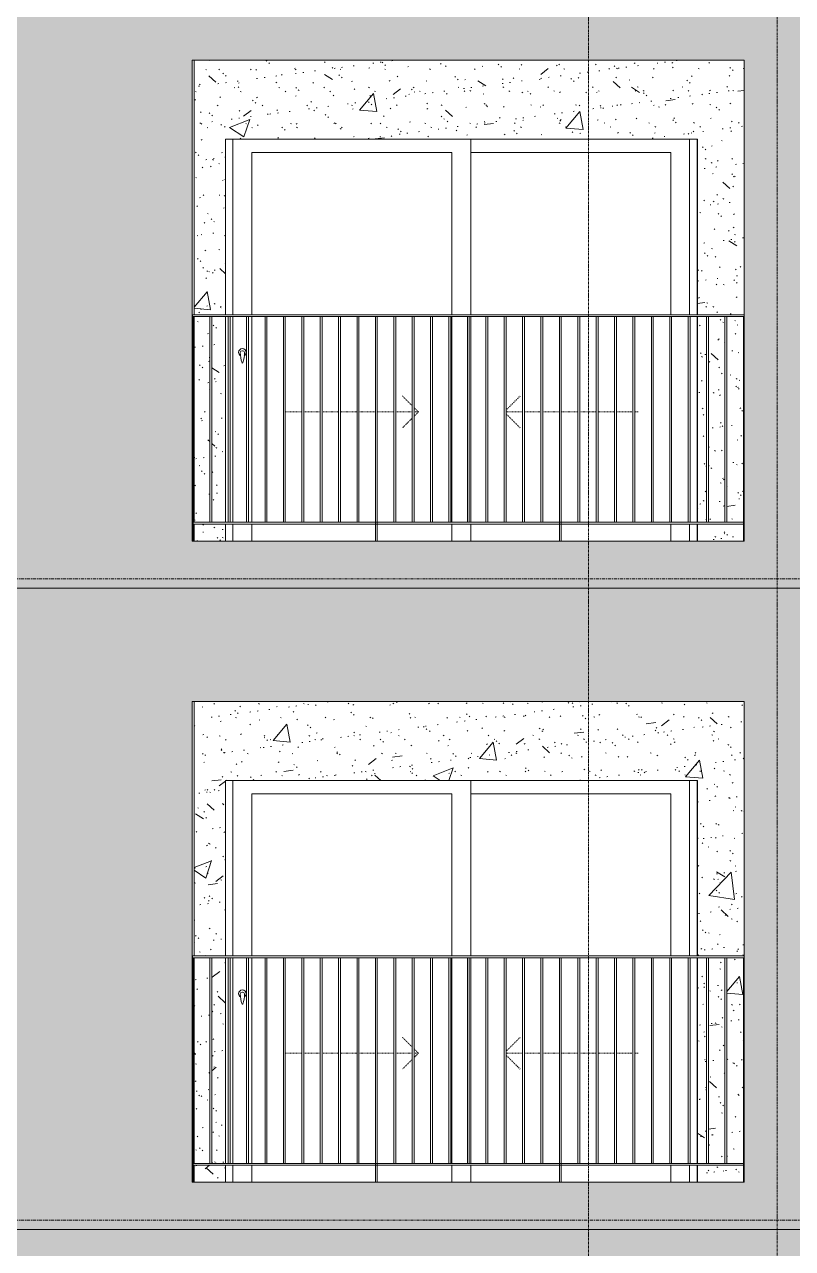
# Model space of a CAD drawing. Header units: millimetres. Extents: x 9199 to 175431, y -4466 to 35300.
# Drawn here: x 21548 to 25617, y 19049 to 25539 of the extents above; entities that cross this region are included whole.
import ezdxf

# ---------------------------------------------------------------- set-up
doc = ezdxf.new("R2010")
doc.units = ezdxf.units.MM
for name, pattern in [('Centre', [31.75, 6.35, -4.7625, 15.875, -4.7625]), ('Dash', [6, 3, -3]), ('Grid Line', [22.225, 12.7, -3.175, 3.175, -3.175])]:
    doc.linetypes.add(name, pattern=pattern)
for name, color, linetype, lineweight in [('0-1', 7, 'Continuous', 5), ('A-DOOR', 31, 'Continuous', 9), ('A-DOOR-FRAM', 31, 'Continuous', 9), ('A-DOOR-HDLN', 31, 'Dash', 18), ('A-FLOR-HRAL', 11, 'Continuous', 9), ('A-FLOR-LEVL-2', 51, 'Centre', 9), ('A-WALL', 113, 'Continuous', 9), ('A-WALL-PATT-1', 9, 'Continuous', 9), ('A-WALL-PATT-2', 111, 'Continuous', 5), ('I-WALL-1', 7, 'Continuous', 9), ('S-GRID-1', 1, 'Grid Line', 9)]:
    doc.layers.add(name, color=color, linetype=linetype, lineweight=lineweight)
pattern_1 = [(50, (51388.9, 1200), (1093.104, -95.634), [114.3, -1257.3]), (355, (51388.9, 1200), (-211.457, 1146.34), [91.44, -1005.84]), (100.451, (51480, 1192), (881.656, 1050.7), [97.14, -1068.54]), (46.184, (51389, 1504.8), (1626.475, -252.257), [171.45, -1885.95]), (96.636, (51524.5, 1483.8), (1424.416, 1484.565), [145.71, -1602.81]), (351.184, (51389, 1504.8), (1424.43, 1484.55), [137.16, -1508.76]), (21, (51541.3, 1428.6), (909.686, -613.59), [114.3, -1257.3]), (326, (51541.3, 1428.6), (370.812, 1105.13), [91.44, -1005.84]), (71.451, (51617.1, 1377.5), (1280.503, 491.528), [97.14, -1068.54]), (37.5, (51388.93, 1200), (18.5313, 507.3303), [50.292, -943.356, 50.292, -970.788, -1009.65]), (37.5, (51388.93, 1200), (18.5313, 507.3303), [-2014.728, 50.292, -959.358]), (7.5, (51388.93, 1200), (400.918, 601.084), [50.292, -531.876, 50.292, -920.496, -384.81]), (7.5, (51388.93, 1200), (400.918, 601.084), [-1552.956, 50.292, -334.518]), (327.5, (51049.1, 1200), (813.545, -34.3737), [50.292, -330.708, 50.292, -1138.428, -1577.34]), (327.5, (51049.1, 1200), (813.545, -34.3737), [-1569.72, 50.292, -1527.048]), (317.5, (50896.7, 1200), (888.775, 152.56), [50.292, -445.008, 50.292, -739.14, -1120.14]), (317.5, (50896.7, 1200), (888.775, 152.56), [-1284.732, 50.292, -1069.848])]
pattern_2 = [(37.5, (51388.93, 1200), (-4.79953, 146.8239), [5.029, -110.795, 5.029, -124.511, -123.825]), (37.5, (51388.93, 1200), (-4.79953, 146.8239), [-245.364, 5.029, -118.796]), (7.5, (51388.93, 1200), (134.8574, 215.0472), [5.029, -57.455, 5.029, -99.365, -40.005]), (7.5, (51388.93, 1200), (134.8574, 215.0472), [-166.878, 5.029, -34.976]), (327.5, (51295.21, 1200), (237.29776, 0.4316), [5.029, -33.071, 5.029, -132.131, -179.07]), (327.5, (51295.21, 1200), (237.29776, 0.4316), [-175.26, 5.029, -174.041]), (317.5, (51295.2, 1200), (229.0671, 66.8792), [5.029, -14.021, 5.029, -84.887, -102.87]), (317.5, (51295.2, 1200), (229.0671, 66.8792), [-108.966, 5.029, -97.841])]

# ---------------------------------------------------------------- blocks, each defined once
blk = doc.blocks.new('NCV_TKTC_TANG 6 - 8_rvt-1-TKCS_MẶT ĐỨNG HƯỚNG ĐÔNG')
at = {"layer": 'A-WALL-PATT-1'}
h = blk.add_hatch(dxfattribs=at)
h.set_pattern_fill('FP_2', color=256, style=0, pattern_type=2)
h.set_pattern_definition(pattern_1)
h.paths.add_polyline_path([(25356.9, 22800), (25356.9, 22890), (25113.5, 22890), (25113.5, 22800)])
h.paths.add_polyline_path([(22457.9, 22800), (22613.5, 22800), (22613.5, 22890), (22446.9, 22890), (22446.9, 22800)])
h.paths.add_polyline_path([(22613.5, 22900), (22613.5, 23990), (22539.8, 23990), (22539.8, 22900)])
h.paths.add_polyline_path([(25172, 22900), (25259.5, 22900), (25259.5, 23990), (25172, 23990), (25172, 22935.7)])
h.paths.add_polyline_path([(25113.5, 22900), (25162, 22900), (25162, 23990), (25113.5, 23990), (25113.5, 22977.4)])
h.paths.add_polyline_path([(22529.8, 22900), (22529.8, 23990), (22446.9, 23990), (22446.9, 22900), (22518.8, 22900)])
h.paths.add_polyline_path([(25269.5, 22900), (25356.9, 22900), (25356.9, 23990), (25269.5, 23990), (25269.5, 23295.5)])
h.paths.add_polyline_path([(25361.9, 24000), (25361.9, 25350), (22446.9, 25350), (22446.9, 24000), (22613.5, 24000), (22613.5, 24930), (25113.5, 24930), (25113.5, 24000), (25245.5, 24000)])
h = blk.add_hatch(dxfattribs=at)
h.set_pattern_fill('FP_3', color=256, style=0, pattern_type=2)
h.set_pattern_definition(pattern_2)
h.paths.add_polyline_path([(25356.9, 22800), (25356.9, 22890), (25113.5, 22890), (25113.5, 22800)])
h.paths.add_polyline_path([(22457.9, 22800), (22613.5, 22800), (22613.5, 22890), (22446.9, 22890), (22446.9, 22800)])
h.paths.add_polyline_path([(22613.5, 22900), (22613.5, 23990), (22539.8, 23990), (22539.8, 22900)])
h.paths.add_polyline_path([(25172, 22900), (25259.5, 22900), (25259.5, 23990), (25172, 23990), (25172, 22935.7)])
h.paths.add_polyline_path([(25113.5, 22900), (25162, 22900), (25162, 23990), (25113.5, 23990), (25113.5, 22977.4)])
h.paths.add_polyline_path([(22529.8, 22900), (22529.8, 23990), (22446.9, 23990), (22446.9, 22900), (22518.8, 22900)])
h.paths.add_polyline_path([(25269.5, 22900), (25356.9, 22900), (25356.9, 23990), (25269.5, 23990), (25269.5, 23295.5)])
h.paths.add_polyline_path([(25361.9, 24000), (25361.9, 25350), (22446.9, 25350), (22446.9, 24000), (22613.5, 24000), (22613.5, 24930), (25113.5, 24930), (25113.5, 24000), (25245.5, 24000)])
at = {"layer": 'I-WALL-1'}
for p, q in [((22446.9, 25350), (22446.9, 24000)), ((22613.5, 24000), (22613.5, 24930)), ((22613.5, 24930), (25113.5, 24930)), ((25113.5, 24930), (25113.5, 24000)), ((22446.9, 23990), (22446.9, 22900)), ((22613.5, 22900), (22613.5, 23990)), ((25113.5, 23990), (25113.5, 22900)), ((22446.9, 22890), (22446.9, 22800)), ((22613.5, 22800), (22613.5, 22890)), ((25113.5, 22890), (25113.5, 22800))]:
    blk.add_line(p, q, dxfattribs=at)
blk = doc.blocks.new('NCV_TKTC_TANG 6 - 8_rvt-3-TKCS_MẶT ĐỨNG HƯỚNG ĐÔNG')
at = {"layer": 'A-WALL-PATT-1'}
h = blk.add_hatch(dxfattribs=at)
h.set_pattern_fill('FP_2', color=256, style=0, pattern_type=2)
h.set_pattern_definition(pattern_1)
h.paths.add_polyline_path([(25356.9, 19400), (25356.9, 19490), (25113.5, 19490), (25113.5, 19400)])
h.paths.add_polyline_path([(22446.9, 19400), (22613.5, 19400), (22613.5, 19490), (22446.9, 19490), (22446.9, 19412.2)])
h.paths.add_polyline_path([(25259.5, 19500), (25259.5, 20590), (25172, 20590), (25172, 19500), (25221.9, 19500)])
h.paths.add_polyline_path([(22539.8, 19500), (22613.5, 19500), (22613.5, 20590), (22539.8, 20590), (22539.8, 19525.8)])
h.paths.add_polyline_path([(25269.5, 19500), (25356.9, 19500), (25356.9, 20590), (25269.5, 20590), (25269.5, 20049.5)])
h.paths.add_polyline_path([(22529.8, 19500), (22529.8, 20590), (22446.9, 20590), (22446.9, 19500), (22518.8, 19500)])
h.paths.add_polyline_path([(25113.5, 19500), (25162, 19500), (25162, 20590), (25113.5, 20590), (25113.5, 19577.4)])
h.paths.add_polyline_path([(22545.6, 20600), (22613.5, 20600), (22613.5, 21530), (25113.5, 21530), (25113.5, 20600), (25361.9, 20600), (25361.9, 21950), (22446.9, 21950), (22446.9, 20600)])
h = blk.add_hatch(dxfattribs=at)
h.set_pattern_fill('FP_3', color=256, style=0, pattern_type=2)
h.set_pattern_definition(pattern_2)
h.paths.add_polyline_path([(25356.9, 19400), (25356.9, 19490), (25113.5, 19490), (25113.5, 19400)])
h.paths.add_polyline_path([(22446.9, 19400), (22613.5, 19400), (22613.5, 19490), (22446.9, 19490), (22446.9, 19412.2)])
h.paths.add_polyline_path([(25259.5, 19500), (25259.5, 20590), (25172, 20590), (25172, 19500), (25221.9, 19500)])
h.paths.add_polyline_path([(22539.8, 19500), (22613.5, 19500), (22613.5, 20590), (22539.8, 20590), (22539.8, 19525.8)])
h.paths.add_polyline_path([(25269.5, 19500), (25356.9, 19500), (25356.9, 20590), (25269.5, 20590), (25269.5, 20049.5)])
h.paths.add_polyline_path([(22529.8, 19500), (22529.8, 20590), (22446.9, 20590), (22446.9, 19500), (22518.8, 19500)])
h.paths.add_polyline_path([(25113.5, 19500), (25162, 19500), (25162, 20590), (25113.5, 20590), (25113.5, 19577.4)])
h.paths.add_polyline_path([(22545.6, 20600), (22613.5, 20600), (22613.5, 21530), (25113.5, 21530), (25113.5, 20600), (25361.9, 20600), (25361.9, 21950), (22446.9, 21950), (22446.9, 20600)])
at = {"layer": 'I-WALL-1'}
for p, q in [((22446.9, 21950), (22446.9, 20600)), ((22613.5, 20600), (22613.5, 21530)), ((22613.5, 21530), (25113.5, 21530)), ((25113.5, 21530), (25113.5, 20600)), ((22446.9, 20590), (22446.9, 19500)), ((22613.5, 19500), (22613.5, 20590)), ((25113.5, 20590), (25113.5, 19500)), ((22446.9, 19490), (22446.9, 19400)), ((22613.5, 19400), (22613.5, 19490)), ((25113.5, 19490), (25113.5, 19400))]:
    blk.add_line(p, q, dxfattribs=at)
blk = doc.blocks.new('Railing - 10mm-1251313-TKCS_MẶT ĐỨNG HƯỚNG ĐÔNG')
at = {"layer": 'A-FLOR-HRAL'}
for p, q in [((70204.4, 2500), (70204.4, 3590)), ((70214.4, 2500), (70214.4, 3590))]:
    blk.add_line(p, q, dxfattribs=at)
blk = doc.blocks.new('Railing - 50 x 10mm-V52-TKCS_MẶT ĐỨNG HƯỚNG ĐÔNG')
at = {"layer": 'A-FLOR-HRAL'}
for p, q in [((71081.4, 6990), (71091.4, 6990)), ((71081.4, 5800), (71081.4, 6990)), ((71091.4, 5800), (71091.4, 6990))]:
    blk.add_line(p, q, dxfattribs=at)
blk = doc.blocks.new('Railing - 50 x 10mm-V59-TKCS_MẶT ĐỨNG HƯỚNG ĐÔNG')
at = {"layer": 'A-FLOR-HRAL'}
for p in [(22436.9, 6990), (22442.4, 5800)]:
    blk.add_line(p, (22442.4, 6990), dxfattribs=at)
blk = doc.blocks.new('Railing - 50 x 10mm-V58-TKCS_MẶT ĐỨNG HƯỚNG ĐÔNG')
at = {"layer": 'A-FLOR-HRAL'}
for p, q in [((33481.9, 6990), (33486.9, 6990)), ((33481.9, 5800), (33481.9, 6990))]:
    blk.add_line(p, q, dxfattribs=at)
blk = doc.blocks.new('Railing - Railing-3822190-TKCS_MẶT ĐỨNG HƯỚNG ĐÔNG')
at = {"layer": 'A-FLOR-HRAL'}
for p, q in [((22437.4, 19490), (22437.4, 19500)), ((22437.4, 19500), (25361.9, 19500)), ((25361.9, 19490), (22437.4, 19490))]:
    blk.add_line(p, q, dxfattribs=at)
for name, p in [('Railing - 50 x 10mm-V59-TKCS_MẶT ĐỨNG HƯỚNG ĐÔNG', (0, 13600)), ('Railing - 10mm-1251313-TKCS_MẶT ĐỨNG HƯỚNG ĐÔNG', (-47674.5, 17000)), ('Railing - 10mm-1251313-TKCS_MẶT ĐỨNG HƯỚNG ĐÔNG', (-47577, 17000)), ('Railing - 10mm-1251313-TKCS_MẶT ĐỨNG HƯỚNG ĐÔNG', (-47479.6, 17000)), ('Railing - 10mm-1251313-TKCS_MẶT ĐỨNG HƯỚNG ĐÔNG', (-47382.1, 17000)), ('Railing - 10mm-1251313-TKCS_MẶT ĐỨNG HƯỚNG ĐÔNG', (-47284.6, 17000)), ('Railing - 10mm-1251313-TKCS_MẶT ĐỨNG HƯỚNG ĐÔNG', (-47187.1, 17000)), ('Railing - 10mm-1251313-TKCS_MẶT ĐỨNG HƯỚNG ĐÔNG', (-47089.6, 17000)), ('Railing - 10mm-1251313-TKCS_MẶT ĐỨNG HƯỚNG ĐÔNG', (-46992.1, 17000)), ('Railing - 10mm-1251313-TKCS_MẶT ĐỨNG HƯỚNG ĐÔNG', (-46894.6, 17000)), ('Railing - 50 x 10mm-V52-TKCS_MẶT ĐỨNG HƯỚNG ĐÔNG', (-47674.2, 13600)), ('Railing - 10mm-1251313-TKCS_MẶT ĐỨNG HƯỚNG ĐÔNG', (-46699.7, 17000)), ('Railing - 10mm-1251313-TKCS_MẶT ĐỨNG HƯỚNG ĐÔNG', (-46602.2, 17000)), ('Railing - 10mm-1251313-TKCS_MẶT ĐỨNG HƯỚNG ĐÔNG', (-46504.7, 17000)), ('Railing - 10mm-1251313-TKCS_MẶT ĐỨNG HƯỚNG ĐÔNG', (-46407.2, 17000)), ('Railing - 10mm-1251313-TKCS_MẶT ĐỨNG HƯỚNG ĐÔNG', (-46309.7, 17000)), ('Railing - 10mm-1251313-TKCS_MẶT ĐỨNG HƯỚNG ĐÔNG', (-46212.2, 17000)), ('Railing - 10mm-1251313-TKCS_MẶT ĐỨNG HƯỚNG ĐÔNG', (-46114.8, 17000)), ('Railing - 10mm-1251313-TKCS_MẶT ĐỨNG HƯỚNG ĐÔNG', (-46017.3, 17000)), ('Railing - 10mm-1251313-TKCS_MẶT ĐỨNG HƯỚNG ĐÔNG', (-45919.8, 17000)), ('Railing - 50 x 10mm-V52-TKCS_MẶT ĐỨNG HƯỚNG ĐÔNG', (-46699.3, 13600)), ('Railing - 10mm-1251313-TKCS_MẶT ĐỨNG HƯỚNG ĐÔNG', (-45724.8, 17000)), ('Railing - 10mm-1251313-TKCS_MẶT ĐỨNG HƯỚNG ĐÔNG', (-45627.3, 17000)), ('Railing - 10mm-1251313-TKCS_MẶT ĐỨNG HƯỚNG ĐÔNG', (-45529.8, 17000)), ('Railing - 10mm-1251313-TKCS_MẶT ĐỨNG HƯỚNG ĐÔNG', (-45432.4, 17000)), ('Railing - 10mm-1251313-TKCS_MẶT ĐỨNG HƯỚNG ĐÔNG', (-45334.9, 17000)), ('Railing - 10mm-1251313-TKCS_MẶT ĐỨNG HƯỚNG ĐÔNG', (-45237.4, 17000)), ('Railing - 10mm-1251313-TKCS_MẶT ĐỨNG HƯỚNG ĐÔNG', (-45139.9, 17000)), ('Railing - 10mm-1251313-TKCS_MẶT ĐỨNG HƯỚNG ĐÔNG', (-45042.4, 17000)), ('Railing - 10mm-1251313-TKCS_MẶT ĐỨNG HƯỚNG ĐÔNG', (-44944.9, 17000)), ('Railing - 50 x 10mm-V58-TKCS_MẶT ĐỨNG HƯỚNG ĐÔNG', (-8125, 13600))]:
    blk.add_blockref(name, p)
blk = doc.blocks.new('Top Rail Type - Top Rail_Internal_-3822193-TKCS_MẶT ĐỨNG HƯỚNG ĐÔNG')
at = {"layer": 'A-FLOR-HRAL'}
for p, q in [((22437.4, 20590), (22437.4, 20600)), ((25361.9, 20600), (22437.4, 20600)), ((22437.4, 20590), (25361.9, 20590))]:
    blk.add_line(p, q, dxfattribs=at)
blk = doc.blocks.new('DEG_02-DEG_03 - DEG_02-2500x2400mm-CỬA ĐI 02 CÁNH TRƯỢT-V66-TKCS_MẶT ĐỨNG HƯỚNG ĐÔNG')
at = {"layer": 'A-DOOR'}
for p, q in [((22652.4, 7000), (22652.4, 7930)), ((23912.4, 7930), (23912.4, 7000)), ((22752.4, 7860), (23812.4, 7860)), ((22752.4, 7860), (22752.4, 7000)), ((23812.4, 7000), (23812.4, 7860)), ((23912.4, 7860), (24972.4, 7860)), ((24972.4, 7000), (24972.4, 7860)), ((22652.4, 5900), (22652.4, 6990)), ((22752.4, 6990), (22752.4, 5900)), ((23812.4, 5900), (23812.4, 6990)), ((23912.4, 6990), (23912.4, 5900)), ((22652.4, 5800), (22652.4, 5890)), ((22752.4, 5890), (22752.4, 5800)), ((23812.4, 5800), (23812.4, 5890)), ((23912.4, 5890), (23912.4, 5800)), ((24972.4, 5800), (24972.4, 5890))]:
    blk.add_line(p, q, dxfattribs=at)
at = {"layer": 'A-DOOR', "flags": 128}
blk.add_lwpolyline([(22703.9, 6808.7), (22703.9, 6808.7), (22703.9, 6808.7), (22703.8, 6808.7), (22703.8, 6808.7), (22703.8, 6808.7), (22703.8, 6808.7), (22703.8, 6808.7), (22703.8, 6808.7), (22703.7, 6808.7), (22703.7, 6808.7), (22703.7, 6808.7), (22703.7, 6808.7), (22703.6, 6808.7), (22703.6, 6808.7), (22703.6, 6808.7), (22703.5, 6808.7), (22703.5, 6808.7), (22703.5, 6808.7), (22703.4, 6808.7), (22703.4, 6808.7), (22703.3, 6808.7), (22703.3, 6808.7), (22703.2, 6808.7), (22703.2, 6808.7), (22703.1, 6808.7), (22703.1, 6808.7), (22703, 6808.7), (22703, 6808.7), (22702.9, 6808.7), (22702.9, 6808.7), (22702.8, 6808.7), (22702.7, 6808.7), (22702.7, 6808.7), (22702.6, 6808.7), (22702.6, 6808.7), (22702.5, 6808.7), (22702.4, 6808.7), (22702.4, 6808.7), (22702.3, 6808.7), (22702.3, 6808.7), (22702.2, 6808.7), (22702.1, 6808.7), (22702.1, 6808.7), (22702, 6808.7), (22702, 6808.7), (22701.9, 6808.7), (22701.8, 6808.7), (22701.8, 6808.7), (22701.7, 6808.7), (22701.7, 6808.7), (22701.6, 6808.7), (22701.6, 6808.7), (22701.5, 6808.7), (22701.5, 6808.7), (22701.4, 6808.7), (22701.4, 6808.7), (22701.3, 6808.7), (22701.3, 6808.7), (22701.3, 6808.7), (22701.2, 6808.7), (22701.2, 6808.7), (22701.1, 6808.7), (22701.1, 6808.7), (22701.1, 6808.7), (22701, 6808.7), (22701, 6808.7), (22701, 6808.7), (22701, 6808.7), (22700.9, 6808.7), (22700.9, 6808.7), (22700.9, 6808.7), (22700.9, 6808.7), (22700.9, 6808.7), (22700.9, 6808.7), (22700.9, 6808.7), (22700.9, 6808.7)], dxfattribs=at)
at = {"layer": 'A-DOOR'}
for centre, radius, start, end in [((22702.4, 6800), 20, 0, 180), ((22702.4, 6800), 20, 180, 240), ((22700.9, 6799.2), 9.45, 90, 180), ((22856.2, 6799.2), 164.8, 180, 199.13397), ((22703.9, 6799.2), 9.45, 0, 90), ((22548.6, 6799.2), 164.8, 340.86603, 0), ((22702.4, 6800), 20, 300, 360), ((22702.7, 6746), 2.34, 199.13397, 261.03098), ((22702, 6746), 2.34, 278.96902, 340.86603)]:
    blk.add_arc(centre, radius, start, end, dxfattribs=at)
at = {"layer": 'A-DOOR-FRAM'}
for p, q in [((22652.4, 7930), (22652.4, 7000)), ((25072.4, 7930), (25072.4, 7000)), ((25112.4, 7000), (25112.4, 7930)), ((22652.4, 6990), (22652.4, 5900)), ((25112.4, 5900), (25112.4, 6990)), ((22652.4, 5890), (22652.4, 5800)), ((25072.4, 5890), (25072.4, 5800)), ((25112.4, 5800), (25112.4, 5890))]:
    blk.add_line(p, q, dxfattribs=at)
at = {"layer": 'A-DOOR-HDLN'}
for p, q in [((23602.2, 6517.2), (23550.3, 6569.1)), ((24099.6, 6494.2), (24174.5, 6569.1)), ((23635.1, 6484.2), (23612.2, 6507.2)), ((22929.8, 6484.2), (23017.3, 6484.2)), ((23027.3, 6484.2), (23114.8, 6484.2)), ((23124.8, 6484.2), (23212.2, 6484.2)), ((23222.2, 6484.2), (23309.7, 6484.2)), ((23319.7, 6484.2), (23407.2, 6484.2)), ((23417.2, 6484.2), (23504.7, 6484.2)), ((23514.7, 6484.2), (23602.2, 6484.2)), ((23602.2, 6451.3), (23550.3, 6399.4)), ((23635.1, 6484.2), (23612.2, 6461.3)), ((23612.2, 6484.2), (23635.1, 6484.2)), ((24187.1, 6484.2), (24099.6, 6484.2)), ((24099.6, 6474.2), (24174.5, 6399.4)), ((24284.6, 6484.2), (24197.1, 6484.2)), ((24382.1, 6484.2), (24294.6, 6484.2)), ((24479.6, 6484.2), (24392.1, 6484.2)), ((24577, 6484.2), (24489.6, 6484.2)), ((24674.5, 6484.2), (24587, 6484.2)), ((24772, 6484.2), (24684.5, 6484.2)), ((24799.6, 6484.2), (24782, 6484.2))]:
    blk.add_line(p, q, dxfattribs=at)
blk = doc.blocks.new('Railing - Railing-3825439-TKCS_MẶT ĐỨNG HƯỚNG ĐÔNG')
at = {"layer": 'A-FLOR-HRAL'}
for p, q in [((22437.4, 22890), (22437.4, 22900)), ((22437.4, 22900), (25361.9, 22900)), ((25361.9, 22890), (22437.4, 22890))]:
    blk.add_line(p, q, dxfattribs=at)
for name, p in [('Railing - 50 x 10mm-V59-TKCS_MẶT ĐỨNG HƯỚNG ĐÔNG', (0, 17000)), ('Railing - 10mm-1251313-TKCS_MẶT ĐỨNG HƯỚNG ĐÔNG', (-47674.5, 20400)), ('Railing - 10mm-1251313-TKCS_MẶT ĐỨNG HƯỚNG ĐÔNG', (-47577, 20400)), ('Railing - 10mm-1251313-TKCS_MẶT ĐỨNG HƯỚNG ĐÔNG', (-47479.6, 20400)), ('Railing - 10mm-1251313-TKCS_MẶT ĐỨNG HƯỚNG ĐÔNG', (-47382.1, 20400)), ('Railing - 10mm-1251313-TKCS_MẶT ĐỨNG HƯỚNG ĐÔNG', (-47284.6, 20400)), ('Railing - 10mm-1251313-TKCS_MẶT ĐỨNG HƯỚNG ĐÔNG', (-47187.1, 20400)), ('Railing - 10mm-1251313-TKCS_MẶT ĐỨNG HƯỚNG ĐÔNG', (-47089.6, 20400)), ('Railing - 10mm-1251313-TKCS_MẶT ĐỨNG HƯỚNG ĐÔNG', (-46992.1, 20400)), ('Railing - 10mm-1251313-TKCS_MẶT ĐỨNG HƯỚNG ĐÔNG', (-46894.6, 20400)), ('Railing - 50 x 10mm-V52-TKCS_MẶT ĐỨNG HƯỚNG ĐÔNG', (-47674.2, 17000)), ('Railing - 10mm-1251313-TKCS_MẶT ĐỨNG HƯỚNG ĐÔNG', (-46699.7, 20400)), ('Railing - 10mm-1251313-TKCS_MẶT ĐỨNG HƯỚNG ĐÔNG', (-46602.2, 20400)), ('Railing - 10mm-1251313-TKCS_MẶT ĐỨNG HƯỚNG ĐÔNG', (-46504.7, 20400)), ('Railing - 10mm-1251313-TKCS_MẶT ĐỨNG HƯỚNG ĐÔNG', (-46407.2, 20400)), ('Railing - 10mm-1251313-TKCS_MẶT ĐỨNG HƯỚNG ĐÔNG', (-46309.7, 20400)), ('Railing - 10mm-1251313-TKCS_MẶT ĐỨNG HƯỚNG ĐÔNG', (-46212.2, 20400)), ('Railing - 10mm-1251313-TKCS_MẶT ĐỨNG HƯỚNG ĐÔNG', (-46114.8, 20400)), ('Railing - 10mm-1251313-TKCS_MẶT ĐỨNG HƯỚNG ĐÔNG', (-46017.3, 20400)), ('Railing - 10mm-1251313-TKCS_MẶT ĐỨNG HƯỚNG ĐÔNG', (-45919.8, 20400)), ('Railing - 50 x 10mm-V52-TKCS_MẶT ĐỨNG HƯỚNG ĐÔNG', (-46699.3, 17000)), ('Railing - 10mm-1251313-TKCS_MẶT ĐỨNG HƯỚNG ĐÔNG', (-45724.8, 20400)), ('Railing - 10mm-1251313-TKCS_MẶT ĐỨNG HƯỚNG ĐÔNG', (-45627.3, 20400)), ('Railing - 10mm-1251313-TKCS_MẶT ĐỨNG HƯỚNG ĐÔNG', (-45529.8, 20400)), ('Railing - 10mm-1251313-TKCS_MẶT ĐỨNG HƯỚNG ĐÔNG', (-45432.4, 20400)), ('Railing - 10mm-1251313-TKCS_MẶT ĐỨNG HƯỚNG ĐÔNG', (-45334.9, 20400)), ('Railing - 10mm-1251313-TKCS_MẶT ĐỨNG HƯỚNG ĐÔNG', (-45237.4, 20400)), ('Railing - 10mm-1251313-TKCS_MẶT ĐỨNG HƯỚNG ĐÔNG', (-45139.9, 20400)), ('Railing - 10mm-1251313-TKCS_MẶT ĐỨNG HƯỚNG ĐÔNG', (-45042.4, 20400)), ('Railing - 10mm-1251313-TKCS_MẶT ĐỨNG HƯỚNG ĐÔNG', (-44944.9, 20400)), ('Railing - 50 x 10mm-V58-TKCS_MẶT ĐỨNG HƯỚNG ĐÔNG', (-8125, 17000))]:
    blk.add_blockref(name, p)
blk = doc.blocks.new('Top Rail Type - Top Rail_Internal_-3825442-TKCS_MẶT ĐỨNG HƯỚNG ĐÔNG')
at = {"layer": 'A-FLOR-HRAL'}
for p, q in [((22437.4, 23990), (22437.4, 24000)), ((25361.9, 24000), (22437.4, 24000)), ((22437.4, 23990), (25361.9, 23990))]:
    blk.add_line(p, q, dxfattribs=at)

msp = doc.modelspace()

# ---------------------------------------------------------------- hatches: boundary and pattern name
at = {"layer": 'A-WALL-PATT-2'}
h = msp.add_hatch(color=256, dxfattribs=at)
h.paths.add_polyline_path([(19136.9, 22550), (22232.4, 22550), (22232.4, 25950), (19136.9, 25950), (19136.9, 25350), (19126.9, 25350), (19126.9, 22550)])
h.paths.add_polyline_path([(19837.4, 23514.4), (19837.4, 24914.4), (21237.4, 24914.4), (21237.4, 23514.4), (19878.3, 23514.4)])
h = msp.add_hatch(color=256, dxfattribs=at)
h.paths.add_polyline_path([(22232.4, 22550), (25711.9, 22550), (25711.9, 25950), (22232.4, 25950), (22232.4, 23295.5)])
h.paths.add_polyline_path([(22436.9, 22800), (22436.9, 25350), (25361.9, 25350), (25361.9, 22800), (23617.2, 22800)])
h = msp.add_hatch(color=256, dxfattribs=at)
h.paths.add_polyline_path([(19136.9, 19150), (22232.4, 19150), (22232.4, 22550), (19136.9, 22550), (19136.9, 21950), (19126.9, 21950), (19126.9, 19150)])
h.paths.add_polyline_path([(21237.4, 20114.4), (19837.4, 20114.4), (19837.4, 21514.4), (21237.4, 21514.4), (21237.4, 20133.5)])
h = msp.add_hatch(color=256, dxfattribs=at)
h.paths.add_polyline_path([(22232.4, 19150), (25711.9, 19150), (25711.9, 22550), (22232.4, 22550), (22232.4, 20049.5)])
h.paths.add_polyline_path([(23617.2, 19400), (22436.9, 19400), (22436.9, 21950), (25361.9, 21950), (25361.9, 19400), (24675.4, 19400)])
h = msp.add_hatch(color=256, dxfattribs=at)
h.paths.add_polyline_path([(19136.9, 15750), (22232.4, 15750), (22232.4, 19150), (19136.9, 19150), (19136.9, 18550), (19126.9, 18550), (19126.9, 15750)])
h.paths.add_polyline_path([(19837.4, 16714.4), (19837.4, 18114.4), (21237.4, 18114.4), (21237.4, 16714.4), (19878.3, 16714.4)])
h = msp.add_hatch(color=256, dxfattribs=at)
h.paths.add_polyline_path([(22232.4, 15750), (25721.9, 15750), (25721.9, 18550), (25711.9, 18550), (25711.9, 19150), (22232.4, 19150), (22232.4, 16803.4)])
h.paths.add_polyline_path([(22436.9, 16000), (22436.9, 18550), (25361.9, 18550), (25361.9, 16000), (23617.2, 16000)])

# ---------------------------------------------------------------- linework, layer by layer
at = {"layer": 'A-FLOR-LEVL-2'}
for p, q in [((9199.1, 22600), (84597.8, 22600)), ((9199.1, 19200), (84597.8, 19200))]:
    msp.add_line(p, q, dxfattribs=at)
at = {"layer": 'A-WALL'}
for p, q in [((22436.9, 25350), (25361.9, 25350)), ((22436.9, 22800), (22436.9, 25350)), ((25361.9, 25350), (25361.9, 22800)), ((25361.9, 22800), (22436.9, 22800)), ((25711.9, 22550), (19136.9, 22550)), ((19136.9, 22550), (25711.9, 22550)), ((22436.9, 21950), (25361.9, 21950)), ((22436.9, 19400), (22436.9, 21950)), ((25361.9, 21950), (25361.9, 19400)), ((25361.9, 19400), (22436.9, 19400)), ((25711.9, 19150), (19136.9, 19150)), ((19136.9, 19150), (25711.9, 19150))]:
    msp.add_line(p, q, dxfattribs=at)
at = {"layer": 'S-GRID-1'}
for p, q in [((24536.9, 3359.4), (24536.9, 30542.5)), ((25536.9, 1454.4), (25536.9, 30542.5))]:
    msp.add_line(p, q, dxfattribs=at)

# ---------------------------------------------------------------- block references
at = {"layer": '0-1'}
for name in ['NCV_TKTC_TANG 6 - 8_rvt-1-TKCS_MẶT ĐỨNG HƯỚNG ĐÔNG', 'NCV_TKTC_TANG 6 - 8_rvt-3-TKCS_MẶT ĐỨNG HƯỚNG ĐÔNG']:
    msp.add_blockref(name, (0, 0), dxfattribs=at)
at = {"layer": 'A-DOOR'}
for p in [(0, 17000), (0, 13600)]:
    msp.add_blockref('DEG_02-DEG_03 - DEG_02-2500x2400mm-CỬA ĐI 02 CÁNH TRƯỢT-V66-TKCS_MẶT ĐỨNG HƯỚNG ĐÔNG', p, dxfattribs=at)
at = {"layer": 'A-FLOR-HRAL'}
for name in ['Railing - Railing-3825439-TKCS_MẶT ĐỨNG HƯỚNG ĐÔNG', 'Top Rail Type - Top Rail_Internal_-3825442-TKCS_MẶT ĐỨNG HƯỚNG ĐÔNG', 'Railing - Railing-3822190-TKCS_MẶT ĐỨNG HƯỚNG ĐÔNG', 'Top Rail Type - Top Rail_Internal_-3822193-TKCS_MẶT ĐỨNG HƯỚNG ĐÔNG']:
    msp.add_blockref(name, (0, 0), dxfattribs=at)

doc.saveas('drawing.dxf')
